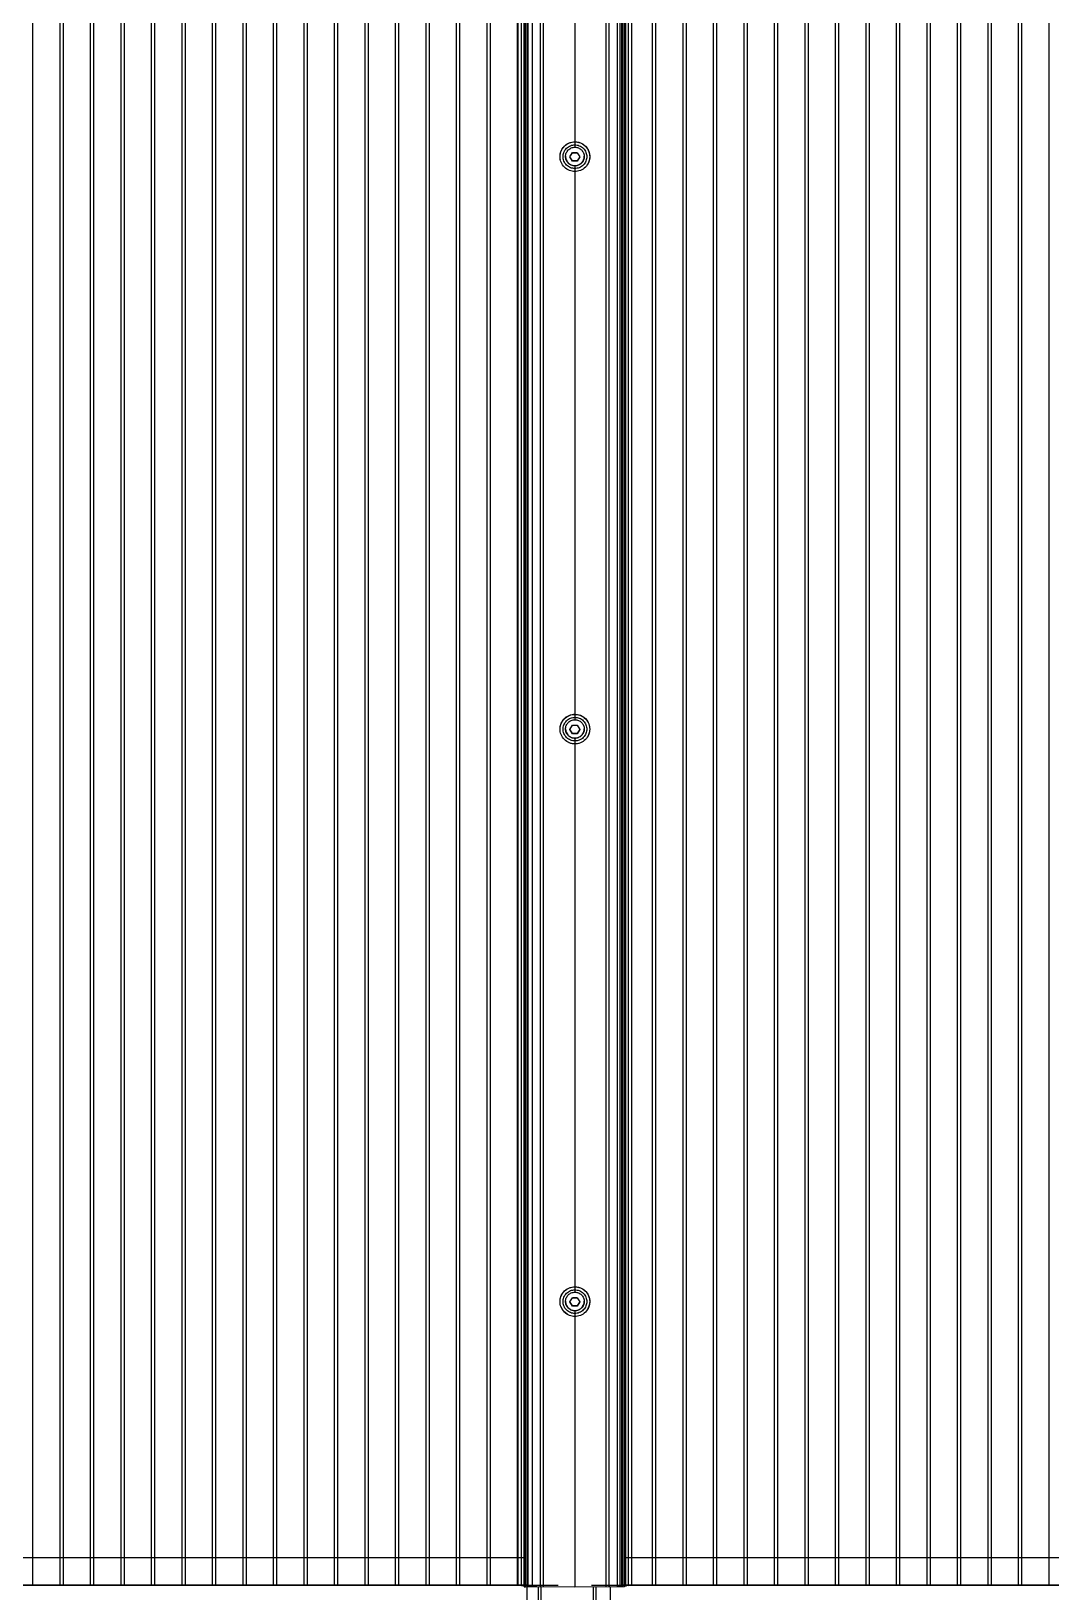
# Model space of a CAD drawing. Header units: millimetres. Extents: x 4625 to 14334, y 16216 to 31562.
# Drawn here: x 10691 to 11293, y 28749 to 29670 of the extents above; entities that cross this region are included whole.
import ezdxf

# ---------------------------------------------------------------- set-up
doc = ezdxf.new("R2010")
doc.units = ezdxf.units.MM
doc.header["$LTSCALE"] = 3
doc.layers.add('Default', color=7, linetype='Continuous')

msp = doc.modelspace()

# ---------------------------------------------------------------- linework, layer by layer
at = {"layer": 'Default'}
for p, q in [((10692.31, 28753.18), (10692.31, 30572.74)), ((10708.31, 28753.18), (10708.31, 30572.74)), ((10710.31, 28753.18), (10710.31, 30572.74)), ((10726.31, 28753.18), (10726.31, 30572.74)), ((10728.31, 28753.18), (10728.31, 30572.74)), ((10744.31, 28753.18), (10744.31, 30572.74)), ((10746.31, 28753.18), (10746.31, 30572.74)), ((10762.31, 28753.18), (10762.31, 30572.74)), ((10764.31, 28753.18), (10764.31, 30572.74)), ((10780.31, 28753.18), (10780.31, 30572.74)), ((10782.31, 28753.18), (10782.31, 30572.74)), ((10798.31, 28753.18), (10798.31, 30572.74)), ((10800.31, 28753.18), (10800.31, 30572.74)), ((10816.31, 28753.18), (10816.31, 30572.74)), ((10818.31, 28753.18), (10818.31, 30572.74)), ((10834.31, 28753.18), (10834.31, 30572.74)), ((10836.31, 28753.18), (10836.31, 30572.74)), ((10852.31, 28753.18), (10852.31, 30572.74)), ((10854.31, 28753.18), (10854.31, 30572.74)), ((10870.31, 28753.18), (10870.31, 30572.74)), ((10872.31, 28753.18), (10872.31, 30572.74)), ((10888.31, 28753.18), (10888.31, 30572.74)), ((10890.31, 28753.18), (10890.31, 30572.74)), ((10906.31, 28753.18), (10906.31, 30572.74)), ((10908.31, 28753.18), (10908.31, 30572.74)), ((10924.31, 28753.18), (10924.31, 30572.74)), ((10926.31, 28753.18), (10926.31, 30572.74)), ((10942.31, 28753.18), (10942.31, 30572.74)), ((10944.31, 28753.18), (10944.31, 30572.74)), ((10960.31, 28753.18), (10960.31, 30572.74)), ((10962.31, 28753.18), (10962.31, 30572.74)), ((10978.31, 28753.18), (10978.31, 30572.74)), ((10978.64, 28753.04), (10978.64, 30572.6)), ((10980.64, 28752.59), (10980.64, 30572.14)), ((10982.14, 28752.16), (10982.14, 30571.71)), ((10982.26, 28752.45), (10982.26, 30572)), ((10982.95, 28752.09), (10982.95, 30571.64)), ((10983.89, 28752.45), (10983.89, 30572)), ((10983.89, 28752.25), (10983.89, 30571.8)), ((10984.64, 28752.45), (10984.64, 30572)), ((10987.14, 28752.34), (10987.14, 30571.9)), ((10991.89, 28752.17), (10991.89, 30571.72)), ((10993.64, 28752.17), (10993.64, 30571.73)), ((11030.64, 28752.17), (11030.64, 30571.73)), ((11032.39, 28752.17), (11032.39, 30571.72)), ((11037.14, 30571.9), (11037.14, 28752.34)), ((11038.64, 30572), (11038.64, 28752.45)), ((11039.64, 30572), (11039.64, 28752.45)), ((11040.39, 28752.45), (11040.39, 30572)), ((11040.39, 28752.25), (11040.39, 30571.8)), ((11041.33, 28752.09), (11041.33, 30571.64)), ((11042.03, 30572), (11042.03, 28752.45)), ((11042.14, 28752.16), (11042.14, 30571.71)), ((11043.64, 30572.14), (11043.64, 28752.59)), ((11045.64, 30572.6), (11045.64, 28753.04)), ((11057.97, 28753.18), (11057.97, 30572.74)), ((11059.97, 28753.18), (11059.97, 30572.74)), ((11075.97, 28753.18), (11075.97, 30572.74)), ((11077.97, 28753.18), (11077.97, 30572.74)), ((11093.97, 28753.18), (11093.97, 30572.74)), ((11095.97, 28753.18), (11095.97, 30572.74)), ((11111.97, 28753.18), (11111.97, 30572.74)), ((11113.97, 28753.18), (11113.97, 30572.74)), ((11129.97, 28753.18), (11129.97, 30572.74)), ((11131.97, 28753.18), (11131.97, 30572.74)), ((11147.97, 28753.18), (11147.97, 30572.74)), ((11149.97, 28753.18), (11149.97, 30572.74)), ((11165.97, 28753.18), (11165.97, 30572.74)), ((11167.97, 28753.18), (11167.97, 30572.74)), ((11183.97, 28753.18), (11183.97, 30572.74)), ((11185.97, 28753.18), (11185.97, 30572.74)), ((11201.97, 28753.18), (11201.97, 30572.74)), ((11203.97, 28753.18), (11203.97, 30572.74)), ((11219.97, 28753.18), (11219.97, 30572.74)), ((11221.97, 28753.18), (11221.97, 30572.74)), ((11237.97, 28753.18), (11237.97, 30572.74)), ((11239.97, 28753.18), (11239.97, 30572.74)), ((11255.97, 28753.18), (11255.97, 30572.74)), ((11257.97, 28753.18), (11257.97, 30572.74)), ((11273.97, 28753.18), (11273.97, 30572.74)), ((11275.97, 28753.18), (11275.97, 30572.74)), ((11291.97, 28753.18), (11291.97, 30572.74)), ((11012.14, 29730.5), (11012.14, 29601.81)), ((11009.25, 29596.24), (11010.7, 29598.74)), ((11010.7, 29598.74), (11013.58, 29598.74)), ((11003.39, 29596.24), (11003.39, 29596.33)), ((11010.7, 29593.75), (11009.25, 29596.24)), ((11013.58, 29593.75), (11010.7, 29593.75)), ((11012.14, 29590.84), (11012.14, 29263.89)), ((11015.03, 29596.24), (11013.58, 29593.75)), ((11020.89, 29596.33), (11020.89, 29596.24)), ((11010.7, 29255.82), (11009.25, 29258.32)), ((11015.03, 29258.32), (11013.58, 29255.82)), ((11013.58, 29255.82), (11010.7, 29255.82)), ((11012.14, 29252.92), (11012.14, 28925.96)), ((11010.7, 28917.9), (11009.25, 28920.39)), ((11010.7, 28922.89), (11013.58, 28922.89)), ((11013.58, 28917.9), (11010.7, 28917.9)), ((11015.03, 28920.39), (11013.58, 28917.9)), ((11012.14, 28914.99), (11012.14, 28751.89)), ((10205.67, 28769.34), (10982.95, 28769.34)), ((11041.33, 28769.34), (11818.61, 28769.34)), ((10186.31, 28753.04), (11002.31, 28753.04)), ((10205.67, 28753.2), (10984.35, 28753.2)), ((10980.64, 28752.59), (10978.64, 28753.04)), ((10982.26, 28752.45), (10980.64, 28752.59)), ((10982.14, 28752.52), (10982.14, 28752.16)), ((10983.89, 28752.25), (10983.89, 28752.45)), ((10983.92, 28707.91), (10983.92, 28752.07)), ((10987.14, 28752.34), (10984.64, 28752.45)), ((10989.64, 28752.45), (10987.14, 28752.34)), ((10990.56, 28752), (10990.56, 28707.99)), ((10991.89, 28752.45), (10991.89, 28752.17)), ((10992.06, 28751.98), (10992.06, 28708)), ((10993.64, 28752.17), (10993.64, 28752.52)), ((11021.97, 28753.04), (11837.97, 28753.04)), ((11023.14, 28708.07), (11023.14, 28751.92)), ((11024.41, 28751.92), (11024.41, 28708.07)), ((11030.64, 28752.17), (11030.64, 28752.52)), ((11032.39, 28752.45), (11032.39, 28752.17)), ((11032.87, 28751.99), (11032.87, 28708)), ((11039.64, 28752.45), (11037.14, 28752.34)), ((11040.39, 28752.25), (11040.39, 28752.45)), ((11040.5, 28753.2), (11820.09, 28753.2)), ((11040.64, 28752.76), (11045.64, 28753.04)), ((11042.14, 28752.52), (11042.14, 28752.16)), ((11045.64, 28753.04), (11043.64, 28752.59))]:
    msp.add_line(p, q, dxfattribs=at)
for points in [[(11003.58, 29594.51, 0), (11003.44, 29595.43, 0), (11003.39, 29596.33, 0), (11003.44, 29597.23, 0), (11003.58, 29598.15, 0), (11003.84, 29599.08, 0), (11004.2, 29600, 0), (11004.68, 29600.89, 0), (11005.27, 29601.73, 0), (11005.96, 29602.5, 0), (11006.73, 29603.19, 0), (11007.57, 29603.77, 0), (11008.46, 29604.25, 0), (11009.38, 29604.61, 0), (11010.32, 29604.86, 0), (11011.24, 29605.01, 0), (11012.14, 29605.06, 0)], [(11006.64, 29596.33, 0), (11006.67, 29596.86, 0), (11006.74, 29597.39, 0), (11006.88, 29597.92, 0), (11007.06, 29598.43, 0), (11007.3, 29598.93, 0), (11007.58, 29599.39, 0), (11007.9, 29599.82, 0), (11008.25, 29600.21, 0), (11008.64, 29600.56, 0), (11009.07, 29600.88, 0), (11009.54, 29601.16, 0), (11010.04, 29601.4, 0), (11010.55, 29601.58, 0), (11011.08, 29601.71, 0), (11011.62, 29601.79, 0), (11012.14, 29601.81, 0)], [(11009.25, 29596.07, 0), (11010.7, 29598.56, 0)], [(11010.7, 29598.56, 0), (11013.58, 29598.56, 0)], [(11012.14, 29605.06, 0), (11013.25, 29604.99, 0), (11014.39, 29604.76, 0), (11015.53, 29604.37, 0), (11016.64, 29603.81, 0), (11017.67, 29603.09, 0), (11018.6, 29602.22, 0), (11019.38, 29601.23, 0), (11020.01, 29600.15, 0), (11020.46, 29599.02, 0), (11020.75, 29597.88, 0), (11020.88, 29596.76, 0), (11020.87, 29595.66, 0), (11020.7, 29594.53, 0), (11020.38, 29593.39, 0), (11019.89, 29592.27, 0), (11019.22, 29591.2, 0)], [(11012.14, 29601.81, 0), (11012.67, 29601.79, 0), (11013.2, 29601.71, 0), (11013.73, 29601.58, 0), (11014.25, 29601.4, 0), (11014.74, 29601.16, 0), (11015.21, 29600.88, 0), (11015.64, 29600.56, 0), (11016.03, 29600.21, 0), (11016.38, 29599.82, 0), (11016.7, 29599.39, 0), (11016.99, 29598.93, 0), (11017.22, 29598.43, 0), (11017.41, 29597.92, 0), (11017.54, 29597.39, 0), (11017.61, 29596.86, 0), (11017.64, 29596.33, 0)], [(11013.58, 29598.56, 0), (11015.03, 29596.07, 0)], [(11006.64, 29596.47, 0), (11006.67, 29595.95, 0), (11006.74, 29595.42, 0), (11006.88, 29594.89, 0), (11007.06, 29594.37, 0), (11007.3, 29593.88, 0), (11007.58, 29593.41, 0), (11007.9, 29592.98, 0), (11008.25, 29592.59, 0), (11008.64, 29592.24, 0), (11009.07, 29591.92, 0), (11009.54, 29591.63, 0), (11010.04, 29591.4, 0), (11010.55, 29591.22, 0), (11011.08, 29591.08, 0), (11011.62, 29591.01, 0), (11012.14, 29590.98, 0), (11012.67, 29591.01, 0), (11013.2, 29591.08, 0), (11013.73, 29591.22, 0), (11014.25, 29591.4, 0), (11014.74, 29591.63, 0), (11015.21, 29591.92, 0), (11015.64, 29592.24, 0), (11016.03, 29592.59, 0), (11016.38, 29592.98, 0), (11016.7, 29593.41, 0), (11016.99, 29593.88, 0), (11017.22, 29594.37, 0), (11017.41, 29594.89, 0), (11017.54, 29595.42, 0), (11017.61, 29595.95, 0), (11017.64, 29596.47, 0)], [(11012.14, 29590.84, 0), (11011.62, 29590.87, 0), (11011.08, 29590.94, 0), (11010.55, 29591.08, 0), (11010.04, 29591.26, 0), (11009.54, 29591.5, 0), (11009.07, 29591.78, 0), (11008.64, 29592.1, 0), (11008.25, 29592.45, 0), (11007.9, 29592.84, 0), (11007.58, 29593.27, 0), (11007.3, 29593.74, 0), (11007.06, 29594.23, 0), (11006.88, 29594.75, 0), (11006.74, 29595.28, 0), (11006.67, 29595.81, 0), (11006.64, 29596.33, 0)], [(11010.7, 29593.57, 0), (11009.25, 29596.07, 0)], [(11013.58, 29593.57, 0), (11010.7, 29593.57, 0)], [(11017.64, 29596.33, 0), (11017.61, 29595.81, 0), (11017.54, 29595.28, 0), (11017.41, 29594.75, 0), (11017.22, 29594.23, 0), (11016.99, 29593.74, 0), (11016.7, 29593.27, 0), (11016.38, 29592.84, 0), (11016.03, 29592.45, 0), (11015.64, 29592.1, 0), (11015.21, 29591.78, 0), (11014.74, 29591.5, 0), (11014.25, 29591.26, 0), (11013.73, 29591.08, 0), (11013.2, 29590.94, 0), (11012.67, 29590.87, 0), (11012.14, 29590.84, 0)], [(11015.03, 29596.07, 0), (11013.58, 29593.57, 0)], [(11003.42, 29257.64, 0), (11003.39, 29258.47, 0), (11003.44, 29259.31, 0), (11003.57, 29260.16, 0), (11003.8, 29261.03, 0), (11004.12, 29261.88, 0), (11004.54, 29262.72, 0), (11005.05, 29263.52, 0), (11005.65, 29264.26, 0), (11006.33, 29264.93, 0), (11007.08, 29265.53, 0), (11007.89, 29266.03, 0), (11008.73, 29266.44, 0), (11009.59, 29266.75, 0), (11010.45, 29266.97, 0), (11011.31, 29267.09, 0), (11012.14, 29267.13, 0)], [(11012.14, 29267.13, 0), (11013.2, 29267.07, 0), (11014.29, 29266.86, 0), (11015.39, 29266.51, 0), (11016.45, 29266, 0), (11017.46, 29265.33, 0), (11018.37, 29264.53, 0), (11019.16, 29263.61, 0), (11019.81, 29262.6, 0), (11020.31, 29261.54, 0), (11020.65, 29260.44, 0), (11020.84, 29259.36, 0), (11020.89, 29258.3, 0), (11020.81, 29257.24, 0), (11020.59, 29256.15, 0), (11020.22, 29255.06, 0), (11019.7, 29254, 0)], [(11006.64, 29258.41, 0), (11006.67, 29258.93, 0), (11006.74, 29259.46, 0), (11006.88, 29259.99, 0), (11007.06, 29260.51, 0), (11007.3, 29261, 0), (11007.58, 29261.47, 0), (11007.9, 29261.9, 0), (11008.25, 29262.29, 0), (11008.64, 29262.64, 0), (11009.07, 29262.96, 0), (11009.54, 29263.24, 0), (11010.04, 29263.47, 0), (11010.55, 29263.66, 0), (11011.08, 29263.79, 0), (11011.62, 29263.86, 0), (11012.14, 29263.89, 0)], [(11006.64, 29258.55, 0), (11006.67, 29258.03, 0), (11006.74, 29257.49, 0), (11006.88, 29256.97, 0), (11007.06, 29256.45, 0), (11007.3, 29255.95, 0), (11007.58, 29255.49, 0), (11007.9, 29255.06, 0), (11008.25, 29254.67, 0), (11008.64, 29254.31, 0), (11009.07, 29253.99, 0), (11009.54, 29253.71, 0), (11010.04, 29253.47, 0), (11010.55, 29253.29, 0), (11011.08, 29253.16, 0), (11011.62, 29253.08, 0), (11012.14, 29253.06, 0), (11012.67, 29253.08, 0), (11013.2, 29253.16, 0), (11013.73, 29253.29, 0), (11014.25, 29253.47, 0), (11014.74, 29253.71, 0), (11015.21, 29253.99, 0), (11015.64, 29254.31, 0), (11016.03, 29254.67, 0), (11016.38, 29255.06, 0), (11016.7, 29255.49, 0), (11016.99, 29255.95, 0), (11017.22, 29256.45, 0), (11017.41, 29256.97, 0), (11017.54, 29257.49, 0), (11017.61, 29258.03, 0), (11017.64, 29258.55, 0)], [(11012.14, 29252.92, 0), (11011.62, 29252.94, 0), (11011.08, 29253.02, 0), (11010.55, 29253.15, 0), (11010.04, 29253.33, 0), (11009.54, 29253.57, 0), (11009.07, 29253.85, 0), (11008.64, 29254.17, 0), (11008.25, 29254.53, 0), (11007.9, 29254.92, 0), (11007.58, 29255.35, 0), (11007.3, 29255.81, 0), (11007.06, 29256.31, 0), (11006.88, 29256.83, 0), (11006.74, 29257.35, 0), (11006.67, 29257.89, 0), (11006.64, 29258.41, 0)], [(11009.25, 29258.14, 0), (11010.7, 29260.63, 0)], [(11010.7, 29255.65, 0), (11009.25, 29258.14, 0)], [(11010.7, 29260.63, 0), (11013.58, 29260.63, 0)], [(11012.14, 29263.89, 0), (11012.67, 29263.86, 0), (11013.2, 29263.79, 0), (11013.73, 29263.66, 0), (11014.25, 29263.47, 0), (11014.74, 29263.24, 0), (11015.21, 29262.96, 0), (11015.64, 29262.64, 0), (11016.03, 29262.29, 0), (11016.38, 29261.9, 0), (11016.7, 29261.47, 0), (11016.99, 29261, 0), (11017.22, 29260.51, 0), (11017.41, 29259.99, 0), (11017.54, 29259.46, 0), (11017.61, 29258.93, 0), (11017.64, 29258.41, 0)], [(11017.64, 29258.41, 0), (11017.61, 29257.89, 0), (11017.54, 29257.35, 0), (11017.41, 29256.83, 0), (11017.22, 29256.31, 0), (11016.99, 29255.81, 0), (11016.7, 29255.35, 0), (11016.38, 29254.92, 0), (11016.03, 29254.53, 0), (11015.64, 29254.17, 0), (11015.21, 29253.85, 0), (11014.74, 29253.57, 0), (11014.25, 29253.33, 0), (11013.73, 29253.15, 0), (11013.2, 29253.02, 0), (11012.67, 29252.94, 0), (11012.14, 29252.92, 0)], [(11013.58, 29260.63, 0), (11015.03, 29258.14, 0)], [(11015.03, 29258.14, 0), (11013.58, 29255.65, 0)], [(11013.98, 29249.87, 0), (11012.69, 29249.69, 0), (11011.42, 29249.7, 0), (11010.12, 29249.91, 0), (11008.81, 29250.33, 0)], [(11013.58, 29255.65, 0), (11010.7, 29255.65, 0)], [(11003.52, 28919, 0), (11003.41, 28919.89, 0), (11003.4, 28920.76, 0), (11003.47, 28921.65, 0), (11003.64, 28922.55, 0), (11003.92, 28923.46, 0), (11004.3, 28924.36, 0), (11004.79, 28925.22, 0), (11005.39, 28926.03, 0), (11006.07, 28926.77, 0), (11006.84, 28927.42, 0), (11007.67, 28927.98, 0), (11008.54, 28928.44, 0), (11009.45, 28928.78, 0), (11010.36, 28929.02, 0), (11011.26, 28929.16, 0), (11012.14, 28929.21, 0)], [(11006.64, 28920.48, 0), (11006.67, 28921.01, 0), (11006.74, 28921.54, 0), (11006.88, 28922.07, 0), (11007.06, 28922.58, 0), (11007.3, 28923.08, 0), (11007.58, 28923.54, 0), (11007.9, 28923.97, 0), (11008.25, 28924.36, 0), (11008.64, 28924.71, 0), (11009.07, 28925.03, 0), (11009.54, 28925.31, 0), (11010.04, 28925.55, 0), (11010.55, 28925.73, 0), (11011.08, 28925.86, 0), (11011.62, 28925.94, 0), (11012.14, 28925.96, 0)], [(11012.14, 28929.21, 0), (11013.24, 28929.14, 0), (11014.36, 28928.92, 0), (11015.49, 28928.54, 0), (11016.58, 28928, 0), (11017.61, 28927.29, 0), (11018.53, 28926.45, 0), (11019.31, 28925.48, 0), (11019.95, 28924.42, 0), (11020.42, 28923.31, 0), (11020.72, 28922.18, 0), (11020.87, 28921.07, 0), (11020.88, 28919.99, 0), (11020.74, 28918.88, 0), (11020.45, 28917.75, 0), (11020, 28916.64, 0), (11019.38, 28915.57, 0)], [(11012.14, 28925.96, 0), (11012.67, 28925.94, 0), (11013.2, 28925.86, 0), (11013.73, 28925.73, 0), (11014.25, 28925.55, 0), (11014.74, 28925.31, 0), (11015.21, 28925.03, 0), (11015.64, 28924.71, 0), (11016.03, 28924.36, 0), (11016.38, 28923.97, 0), (11016.7, 28923.54, 0), (11016.99, 28923.08, 0), (11017.22, 28922.58, 0), (11017.41, 28922.07, 0), (11017.54, 28921.54, 0), (11017.61, 28921.01, 0), (11017.64, 28920.48, 0)], [(11007.73, 28912.94, 0), (11006.51, 28913.79, 0), (11005.45, 28914.85, 0), (11004.59, 28916.07, 0), (11003.96, 28917.38, 0)], [(11006.64, 28920.62, 0), (11006.67, 28920.1, 0), (11006.74, 28919.57, 0), (11006.88, 28919.04, 0), (11007.06, 28918.52, 0), (11007.3, 28918.03, 0), (11007.58, 28917.56, 0), (11007.9, 28917.13, 0), (11008.25, 28916.74, 0), (11008.64, 28916.39, 0), (11009.07, 28916.07, 0), (11009.54, 28915.79, 0), (11010.04, 28915.55, 0), (11010.55, 28915.37, 0), (11011.08, 28915.23, 0), (11011.62, 28915.16, 0), (11012.14, 28915.13, 0), (11012.67, 28915.16, 0), (11013.2, 28915.23, 0), (11013.73, 28915.37, 0), (11014.25, 28915.55, 0), (11014.74, 28915.79, 0), (11015.21, 28916.07, 0), (11015.64, 28916.39, 0), (11016.03, 28916.74, 0), (11016.38, 28917.13, 0), (11016.7, 28917.56, 0), (11016.99, 28918.03, 0), (11017.22, 28918.52, 0), (11017.41, 28919.04, 0), (11017.54, 28919.57, 0), (11017.61, 28920.1, 0), (11017.64, 28920.62, 0)], [(11012.14, 28914.99, 0), (11011.62, 28915.02, 0), (11011.08, 28915.1, 0), (11010.55, 28915.23, 0), (11010.04, 28915.41, 0), (11009.54, 28915.65, 0), (11009.07, 28915.93, 0), (11008.64, 28916.25, 0), (11008.25, 28916.6, 0), (11007.9, 28916.99, 0), (11007.58, 28917.42, 0), (11007.3, 28917.89, 0), (11007.06, 28918.38, 0), (11006.88, 28918.9, 0), (11006.74, 28919.43, 0), (11006.67, 28919.96, 0), (11006.64, 28920.48, 0)], [(11009.25, 28920.22, 0), (11010.7, 28922.71, 0)], [(11010.7, 28917.72, 0), (11009.25, 28920.22, 0)], [(11010.7, 28922.71, 0), (11013.58, 28922.71, 0)], [(11013.58, 28917.72, 0), (11010.7, 28917.72, 0)], [(11017.64, 28920.48, 0), (11017.61, 28919.96, 0), (11017.54, 28919.43, 0), (11017.41, 28918.9, 0), (11017.22, 28918.38, 0), (11016.99, 28917.89, 0), (11016.7, 28917.42, 0), (11016.38, 28916.99, 0), (11016.03, 28916.6, 0), (11015.64, 28916.25, 0), (11015.21, 28915.93, 0), (11014.74, 28915.65, 0), (11014.25, 28915.41, 0), (11013.73, 28915.23, 0), (11013.2, 28915.1, 0), (11012.67, 28915.02, 0), (11012.14, 28914.99, 0)], [(11013.58, 28922.71, 0), (11015.03, 28920.22, 0)], [(11015.03, 28920.22, 0), (11013.58, 28917.72, 0)], [(10982.14, 28752.16, 0), (10982.14, 28752.16, 0), (10982.14, 28752.15, 0), (10982.14, 28752.15, 0), (10982.14, 28752.15, 0), (10982.14, 28752.15, 0), (10982.14, 28752.15, 0), (10982.14, 28752.15, 0), (10982.15, 28752.15, 0), (10982.15, 28752.15, 0), (10982.16, 28752.14, 0), (10982.18, 28752.14, 0), (10982.24, 28752.13, 0), (10982.95, 28752.09, 0)], [(11012.14, 28751.89, 0), (10982.95, 28752.09, 0)], [(11041.33, 28752.09, 0), (11012.14, 28751.89, 0)]]:
    msp.add_polyline3d(points, dxfattribs=at)
for points in [[(11012.14, 29604.97, 0), (11012.93, 29604.94, 0), (11013.73, 29604.83, 0), (11014.55, 29604.64, 0), (11015.36, 29604.36, 0), (11016.16, 29604, 0), (11016.93, 29603.55, 0), (11017.66, 29603.02, 0), (11018.33, 29602.42, 0), (11018.93, 29601.75, 0), (11019.46, 29601.02, 0), (11019.91, 29600.25, 0), (11020.28, 29599.46, 0), (11020.55, 29598.65, 0), (11020.74, 29597.83, 0), (11020.86, 29597.03, 0), (11020.89, 29596.24, 0), (11020.86, 29595.46, 0), (11020.74, 29594.66, 0), (11020.55, 29593.84, 0), (11020.28, 29593.03, 0), (11019.91, 29592.23, 0), (11019.46, 29591.47, 0), (11018.93, 29590.74, 0), (11018.33, 29590.07, 0), (11017.66, 29589.47, 0), (11016.93, 29588.94, 0), (11016.16, 29588.49, 0), (11015.36, 29588.13, 0), (11014.55, 29587.85, 0), (11013.73, 29587.66, 0), (11012.93, 29587.55, 0), (11012.14, 29587.51, 0), (11011.35, 29587.55, 0), (11010.55, 29587.66, 0), (11009.73, 29587.85, 0), (11008.92, 29588.13, 0), (11008.12, 29588.49, 0), (11007.35, 29588.94, 0), (11006.63, 29589.47, 0), (11005.95, 29590.07, 0), (11005.35, 29590.74, 0), (11004.82, 29591.47, 0), (11004.37, 29592.23, 0), (11004.01, 29593.03, 0), (11003.73, 29593.84, 0), (11003.54, 29594.66, 0), (11003.43, 29595.46, 0), (11003.39, 29596.24, 0), (11003.43, 29597.03, 0), (11003.54, 29597.83, 0), (11003.73, 29598.65, 0), (11004.01, 29599.46, 0), (11004.37, 29600.25, 0), (11004.82, 29601.02, 0), (11005.35, 29601.75, 0), (11005.95, 29602.42, 0), (11006.63, 29603.02, 0), (11007.35, 29603.55, 0), (11008.12, 29604, 0), (11008.92, 29604.36, 0), (11009.73, 29604.64, 0), (11010.55, 29604.83, 0), (11011.35, 29604.94, 0)], [(11012.14, 29603.23, 0), (11012.77, 29603.2, 0), (11013.41, 29603.11, 0), (11014.07, 29602.96, 0), (11014.72, 29602.74, 0), (11015.36, 29602.45, 0), (11015.97, 29602.09, 0), (11016.55, 29601.66, 0), (11017.09, 29601.18, 0), (11017.58, 29600.64, 0), (11018, 29600.06, 0), (11018.36, 29599.45, 0), (11018.65, 29598.81, 0), (11018.87, 29598.17, 0), (11019.02, 29597.51, 0), (11019.11, 29596.87, 0), (11019.14, 29596.24, 0), (11019.11, 29595.62, 0), (11019.02, 29594.97, 0), (11018.87, 29594.32, 0), (11018.65, 29593.67, 0), (11018.36, 29593.04, 0), (11018, 29592.42, 0), (11017.58, 29591.84, 0), (11017.09, 29591.31, 0), (11016.55, 29590.82, 0), (11015.97, 29590.4, 0), (11015.36, 29590.04, 0), (11014.72, 29589.75, 0), (11014.07, 29589.53, 0), (11013.41, 29589.38, 0), (11012.77, 29589.29, 0), (11012.14, 29589.26, 0), (11011.51, 29589.29, 0), (11010.87, 29589.38, 0), (11010.21, 29589.53, 0), (11009.56, 29589.75, 0), (11008.93, 29590.04, 0), (11008.31, 29590.4, 0), (11007.73, 29590.82, 0), (11007.19, 29591.31, 0), (11006.71, 29591.84, 0), (11006.28, 29592.42, 0), (11005.92, 29593.04, 0), (11005.63, 29593.67, 0), (11005.41, 29594.32, 0), (11005.26, 29594.97, 0), (11005.17, 29595.62, 0), (11005.14, 29596.24, 0), (11005.17, 29596.87, 0), (11005.26, 29597.51, 0), (11005.41, 29598.17, 0), (11005.63, 29598.81, 0), (11005.92, 29599.45, 0), (11006.28, 29600.06, 0), (11006.71, 29600.64, 0), (11007.19, 29601.18, 0), (11007.73, 29601.66, 0), (11008.31, 29602.09, 0), (11008.93, 29602.45, 0), (11009.56, 29602.74, 0), (11010.21, 29602.96, 0), (11010.87, 29603.11, 0), (11011.51, 29603.2, 0)], [(11012.14, 29267.05, 0), (11012.93, 29267.01, 0), (11013.73, 29266.9, 0), (11014.55, 29266.71, 0), (11015.36, 29266.43, 0), (11016.16, 29266.07, 0), (11016.93, 29265.62, 0), (11017.66, 29265.1, 0), (11018.33, 29264.49, 0), (11018.93, 29263.82, 0), (11019.46, 29263.1, 0), (11019.91, 29262.33, 0), (11020.28, 29261.53, 0), (11020.55, 29260.72, 0), (11020.74, 29259.91, 0), (11020.86, 29259.1, 0), (11020.89, 29258.32, 0), (11020.86, 29257.53, 0), (11020.74, 29256.73, 0), (11020.55, 29255.92, 0), (11020.28, 29255.11, 0), (11019.91, 29254.31, 0), (11019.46, 29253.54, 0), (11018.93, 29252.82, 0), (11018.33, 29252.15, 0), (11017.66, 29251.54, 0), (11016.93, 29251.01, 0), (11016.16, 29250.57, 0), (11015.36, 29250.2, 0), (11014.55, 29249.93, 0), (11013.73, 29249.74, 0), (11012.93, 29249.63, 0), (11012.14, 29249.59, 0), (11011.35, 29249.63, 0), (11010.55, 29249.74, 0), (11009.73, 29249.93, 0), (11008.92, 29250.2, 0), (11008.12, 29250.57, 0), (11007.35, 29251.01, 0), (11006.63, 29251.54, 0), (11005.95, 29252.15, 0), (11005.35, 29252.82, 0), (11004.82, 29253.54, 0), (11004.37, 29254.31, 0), (11004.01, 29255.11, 0), (11003.73, 29255.92, 0), (11003.54, 29256.73, 0), (11003.43, 29257.53, 0), (11003.39, 29258.32, 0), (11003.43, 29259.1, 0), (11003.54, 29259.91, 0), (11003.73, 29260.72, 0), (11004.01, 29261.53, 0), (11004.37, 29262.33, 0), (11004.82, 29263.1, 0), (11005.35, 29263.82, 0), (11005.95, 29264.49, 0), (11006.63, 29265.1, 0), (11007.35, 29265.62, 0), (11008.12, 29266.07, 0), (11008.92, 29266.43, 0), (11009.73, 29266.71, 0), (11010.55, 29266.9, 0), (11011.35, 29267.01, 0)], [(11012.14, 29265.3, 0), (11012.77, 29265.27, 0), (11013.41, 29265.19, 0), (11014.07, 29265.03, 0), (11014.72, 29264.81, 0), (11015.36, 29264.52, 0), (11015.97, 29264.16, 0), (11016.55, 29263.74, 0), (11017.09, 29263.26, 0), (11017.58, 29262.72, 0), (11018, 29262.14, 0), (11018.36, 29261.53, 0), (11018.65, 29260.89, 0), (11018.87, 29260.24, 0), (11019.02, 29259.59, 0), (11019.11, 29258.95, 0), (11019.14, 29258.32, 0), (11019.11, 29257.69, 0), (11019.02, 29257.05, 0), (11018.87, 29256.4, 0), (11018.65, 29255.75, 0), (11018.36, 29255.11, 0), (11018, 29254.5, 0), (11017.58, 29253.92, 0), (11017.09, 29253.38, 0), (11016.55, 29252.9, 0), (11015.97, 29252.47, 0), (11015.36, 29252.12, 0), (11014.72, 29251.83, 0), (11014.07, 29251.61, 0), (11013.41, 29251.45, 0), (11012.77, 29251.36, 0), (11012.14, 29251.34, 0), (11011.51, 29251.36, 0), (11010.87, 29251.45, 0), (11010.21, 29251.61, 0), (11009.56, 29251.83, 0), (11008.93, 29252.12, 0), (11008.31, 29252.47, 0), (11007.73, 29252.9, 0), (11007.19, 29253.38, 0), (11006.71, 29253.92, 0), (11006.28, 29254.5, 0), (11005.92, 29255.11, 0), (11005.63, 29255.75, 0), (11005.41, 29256.4, 0), (11005.26, 29257.05, 0), (11005.17, 29257.69, 0), (11005.14, 29258.32, 0), (11005.17, 29258.95, 0), (11005.26, 29259.59, 0), (11005.41, 29260.24, 0), (11005.63, 29260.89, 0), (11005.92, 29261.53, 0), (11006.28, 29262.14, 0), (11006.71, 29262.72, 0), (11007.19, 29263.26, 0), (11007.73, 29263.74, 0), (11008.31, 29264.16, 0), (11008.93, 29264.52, 0), (11009.56, 29264.81, 0), (11010.21, 29265.03, 0), (11010.87, 29265.19, 0), (11011.51, 29265.27, 0)], [(11012.14, 28929.12, 0), (11012.93, 28929.09, 0), (11013.73, 28928.98, 0), (11014.55, 28928.79, 0), (11015.36, 28928.51, 0), (11016.16, 28928.15, 0), (11016.93, 28927.7, 0), (11017.66, 28927.17, 0), (11018.33, 28926.57, 0), (11018.93, 28925.9, 0), (11019.46, 28925.17, 0), (11019.91, 28924.4, 0), (11020.28, 28923.61, 0), (11020.55, 28922.8, 0), (11020.74, 28921.98, 0), (11020.86, 28921.18, 0), (11020.89, 28920.39, 0), (11020.86, 28919.61, 0), (11020.74, 28918.81, 0), (11020.55, 28917.99, 0), (11020.28, 28917.18, 0), (11019.91, 28916.38, 0), (11019.46, 28915.62, 0), (11018.93, 28914.89, 0), (11018.33, 28914.22, 0), (11017.66, 28913.62, 0), (11016.93, 28913.09, 0), (11016.16, 28912.64, 0), (11015.36, 28912.28, 0), (11014.55, 28912, 0), (11013.73, 28911.81, 0), (11012.93, 28911.7, 0), (11012.14, 28911.67, 0), (11011.35, 28911.7, 0), (11010.55, 28911.81, 0), (11009.73, 28912, 0), (11008.92, 28912.28, 0), (11008.12, 28912.64, 0), (11007.35, 28913.09, 0), (11006.63, 28913.62, 0), (11005.95, 28914.22, 0), (11005.35, 28914.89, 0), (11004.82, 28915.62, 0), (11004.37, 28916.38, 0), (11004.01, 28917.18, 0), (11003.73, 28917.99, 0), (11003.54, 28918.81, 0), (11003.43, 28919.61, 0), (11003.39, 28920.39, 0), (11003.43, 28921.18, 0), (11003.54, 28921.98, 0), (11003.73, 28922.8, 0), (11004.01, 28923.61, 0), (11004.37, 28924.4, 0), (11004.82, 28925.17, 0), (11005.35, 28925.9, 0), (11005.95, 28926.57, 0), (11006.63, 28927.17, 0), (11007.35, 28927.7, 0), (11008.12, 28928.15, 0), (11008.92, 28928.51, 0), (11009.73, 28928.79, 0), (11010.55, 28928.98, 0), (11011.35, 28929.09, 0)], [(11012.14, 28927.38, 0), (11012.77, 28927.35, 0), (11013.41, 28927.26, 0), (11014.07, 28927.11, 0), (11014.72, 28926.89, 0), (11015.36, 28926.6, 0), (11015.97, 28926.24, 0), (11016.55, 28925.82, 0), (11017.09, 28925.33, 0), (11017.58, 28924.8, 0), (11018, 28924.22, 0), (11018.36, 28923.6, 0), (11018.65, 28922.96, 0), (11018.87, 28922.32, 0), (11019.02, 28921.66, 0), (11019.11, 28921.02, 0), (11019.14, 28920.39, 0), (11019.11, 28919.77, 0), (11019.02, 28919.12, 0), (11018.87, 28918.47, 0), (11018.65, 28917.82, 0), (11018.36, 28917.19, 0), (11018, 28916.57, 0), (11017.58, 28915.99, 0), (11017.09, 28915.46, 0), (11016.55, 28914.97, 0), (11015.97, 28914.55, 0), (11015.36, 28914.19, 0), (11014.72, 28913.9, 0), (11014.07, 28913.68, 0), (11013.41, 28913.53, 0), (11012.77, 28913.44, 0), (11012.14, 28913.41, 0), (11011.51, 28913.44, 0), (11010.87, 28913.53, 0), (11010.21, 28913.68, 0), (11009.56, 28913.9, 0), (11008.93, 28914.19, 0), (11008.31, 28914.55, 0), (11007.73, 28914.97, 0), (11007.19, 28915.46, 0), (11006.71, 28915.99, 0), (11006.28, 28916.57, 0), (11005.92, 28917.19, 0), (11005.63, 28917.82, 0), (11005.41, 28918.47, 0), (11005.26, 28919.12, 0), (11005.17, 28919.77, 0), (11005.14, 28920.39, 0), (11005.17, 28921.02, 0), (11005.26, 28921.66, 0), (11005.41, 28922.32, 0), (11005.63, 28922.96, 0), (11005.92, 28923.6, 0), (11006.28, 28924.22, 0), (11006.71, 28924.8, 0), (11007.19, 28925.33, 0), (11007.73, 28925.82, 0), (11008.31, 28926.24, 0), (11008.93, 28926.6, 0), (11009.56, 28926.89, 0), (11010.21, 28927.11, 0), (11010.87, 28927.26, 0), (11011.51, 28927.35, 0)]]:
    msp.add_polyline3d(points, close=True, dxfattribs=at)

doc.saveas('drawing.dxf')
